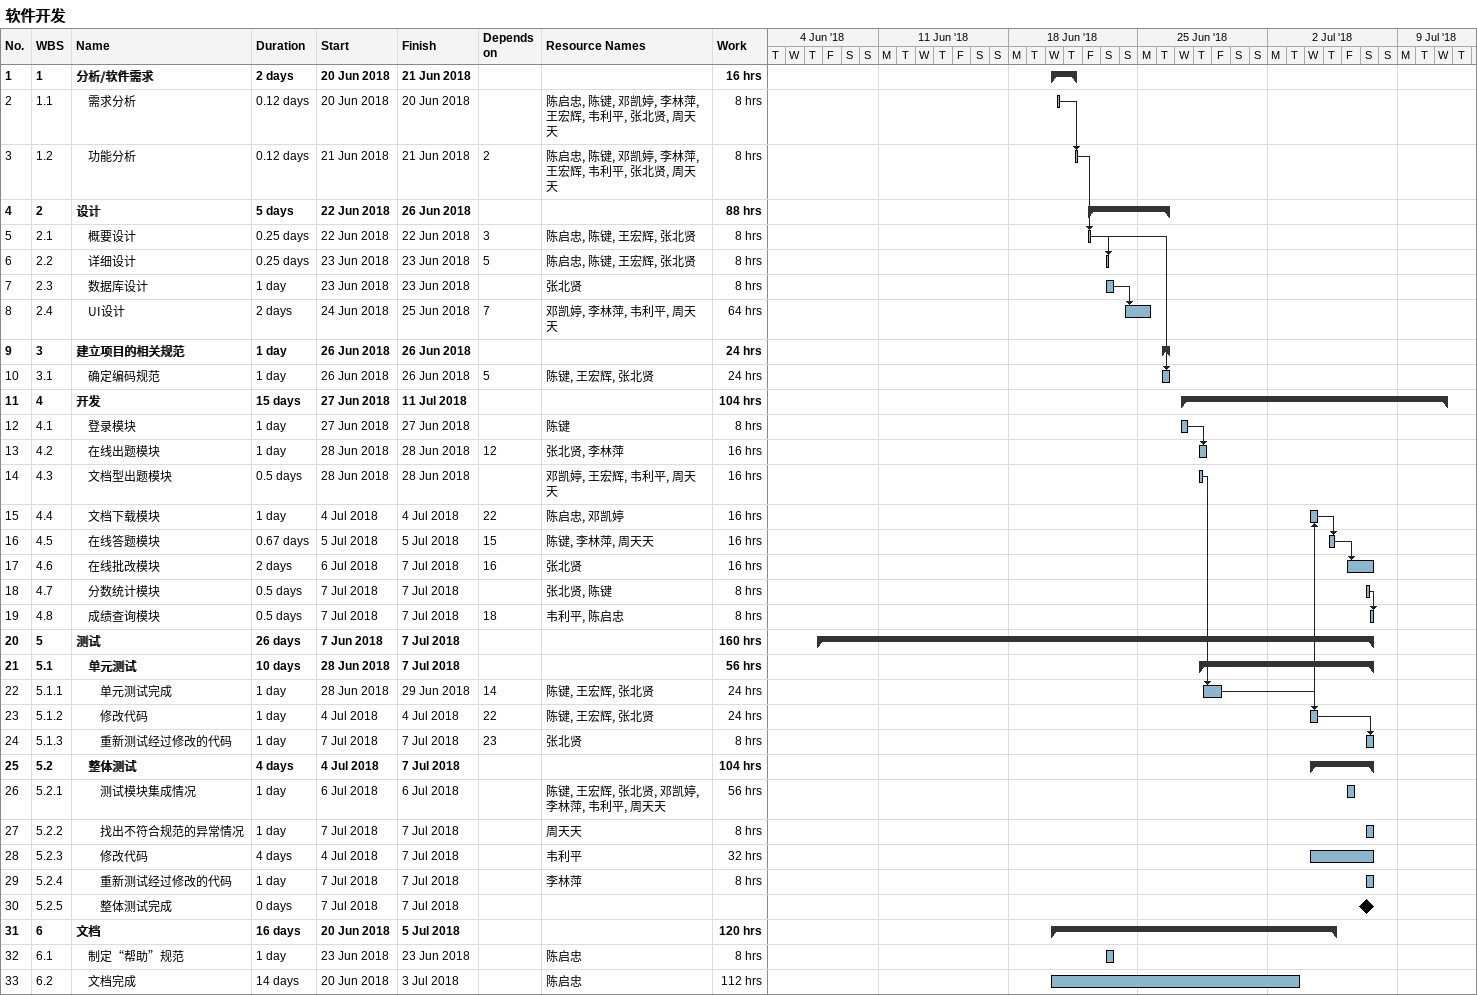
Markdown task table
软件开发

| ID | WBS | Task | Duration | Start | Finish | Predecessors | Resources | Work (h) |
|---|---|---|---|---|---|---|---|---|
| 1 | 1 | **分析/软件需求** | 2d | 2018-06-20 | 2018-06-21 |  |  | 16 |
| 2 | 1.1 | 需求分析 | 0.12d | 2018-06-20 | 2018-06-20 |  | 陈启忠, 陈键, 邓凯婷, 李林萍, 王宏辉, 韦利平, 张北贤, 周天天 | 8 |
| 3 | 1.2 | 功能分析 | 0.12d | 2018-06-21 | 2018-06-21 | 2 | 陈启忠, 陈键, 邓凯婷, 李林萍, 王宏辉, 韦利平, 张北贤, 周天天 | 8 |
| 4 | 2 | **设计** | 5d | 2018-06-22 | 2018-06-26 |  |  | 88 |
| 5 | 2.1 | 概要设计 | 0.25d | 2018-06-22 | 2018-06-22 | 3 | 陈启忠, 陈键, 王宏辉, 张北贤 | 8 |
| 6 | 2.2 | 详细设计 | 0.25d | 2018-06-23 | 2018-06-23 | 5 | 陈启忠, 陈键, 王宏辉, 张北贤 | 8 |
| 7 | 2.3 | 数据库设计 | 1d | 2018-06-23 | 2018-06-23 |  | 张北贤 | 8 |
| 8 | 2.4 | UI设计 | 2d | 2018-06-24 | 2018-06-25 | 7 | 邓凯婷, 李林萍, 韦利平, 周天天 | 64 |
| 9 | 3 | **建立项目的相关规范** | 1d | 2018-06-26 | 2018-06-26 |  |  | 24 |
| 10 | 3.1 | 确定编码规范 | 1d | 2018-06-26 | 2018-06-26 | 5 | 陈键, 王宏辉, 张北贤 | 24 |
| 11 | 4 | **开发** | 15d | 2018-06-27 | 2018-07-11 |  |  | 104 |
| 12 | 4.1 | 登录模块 | 1d | 2018-06-27 | 2018-06-27 |  | 陈键 | 8 |
| 13 | 4.2 | 在线出题模块 | 1d | 2018-06-28 | 2018-06-28 | 12 | 张北贤, 李林萍 | 16 |
| 14 | 4.3 | 文档型出题模块 | 0.5d | 2018-06-28 | 2018-06-28 |  | 邓凯婷, 王宏辉, 韦利平, 周天天 | 16 |
| 15 | 4.4 | 文档下载模块 | 1d | 2018-07-04 | 2018-07-04 | 22 | 陈启忠, 邓凯婷 | 16 |
| 16 | 4.5 | 在线答题模块 | 0.67d | 2018-07-05 | 2018-07-05 | 15 | 陈键, 李林萍, 周天天 | 16 |
| 17 | 4.6 | 在线批改模块 | 2d | 2018-07-06 | 2018-07-07 | 16 | 张北贤 | 16 |
| 18 | 4.7 | 分数统计模块 | 0.5d | 2018-07-07 | 2018-07-07 |  | 张北贤, 陈键 | 8 |
| 19 | 4.8 | 成绩查询模块 | 0.5d | 2018-07-07 | 2018-07-07 | 18 | 韦利平, 陈启忠 | 8 |
| 20 | 5 | **测试** | 26d | 2018-06-07 | 2018-07-07 |  |  | 160 |
| 21 | 5.1 | **单元测试** | 10d | 2018-06-28 | 2018-07-07 |  |  | 56 |
| 22 | 5.1.1 | 单元测试完成 | 1d | 2018-06-28 | 2018-06-29 | 14 | 陈键, 王宏辉, 张北贤 | 24 |
| 23 | 5.1.2 | 修改代码 | 1d | 2018-07-04 | 2018-07-04 | 22 | 陈键, 王宏辉, 张北贤 | 24 |
| 24 | 5.1.3 | 重新测试经过修改的代码 | 1d | 2018-07-07 | 2018-07-07 | 23 | 张北贤 | 8 |
| 25 | 5.2 | **整体测试** | 4d | 2018-07-04 | 2018-07-07 |  |  | 104 |
| 26 | 5.2.1 | 测试模块集成情况 | 1d | 2018-07-06 | 2018-07-06 |  | 陈键, 王宏辉, 张北贤, 邓凯婷, 李林萍, 韦利平, 周天天 | 56 |
| 27 | 5.2.2 | 找出不符合规范的异常情况 | 1d | 2018-07-07 | 2018-07-07 |  | 周天天 | 8 |
| 28 | 5.2.3 | 修改代码 | 4d | 2018-07-04 | 2018-07-07 |  | 韦利平 | 32 |
| 29 | 5.2.4 | 重新测试经过修改的代码 | 1d | 2018-07-07 | 2018-07-07 |  | 李林萍 | 8 |
| 30 | 5.2.5 | 整体测试完成 | 0d | 2018-07-07 | 2018-07-07 |  |  |  |
| 31 | 6 | **文档** | 16d | 2018-06-20 | 2018-07-05 |  |  | 120 |
| 32 | 6.1 | 制定“帮助”规范 | 1d | 2018-06-23 | 2018-06-23 |  | 陈启忠 | 8 |
| 33 | 6.2 | 文档完成 | 14d | 2018-06-20 | 2018-07-03 |  | 陈启忠 | 112 |
